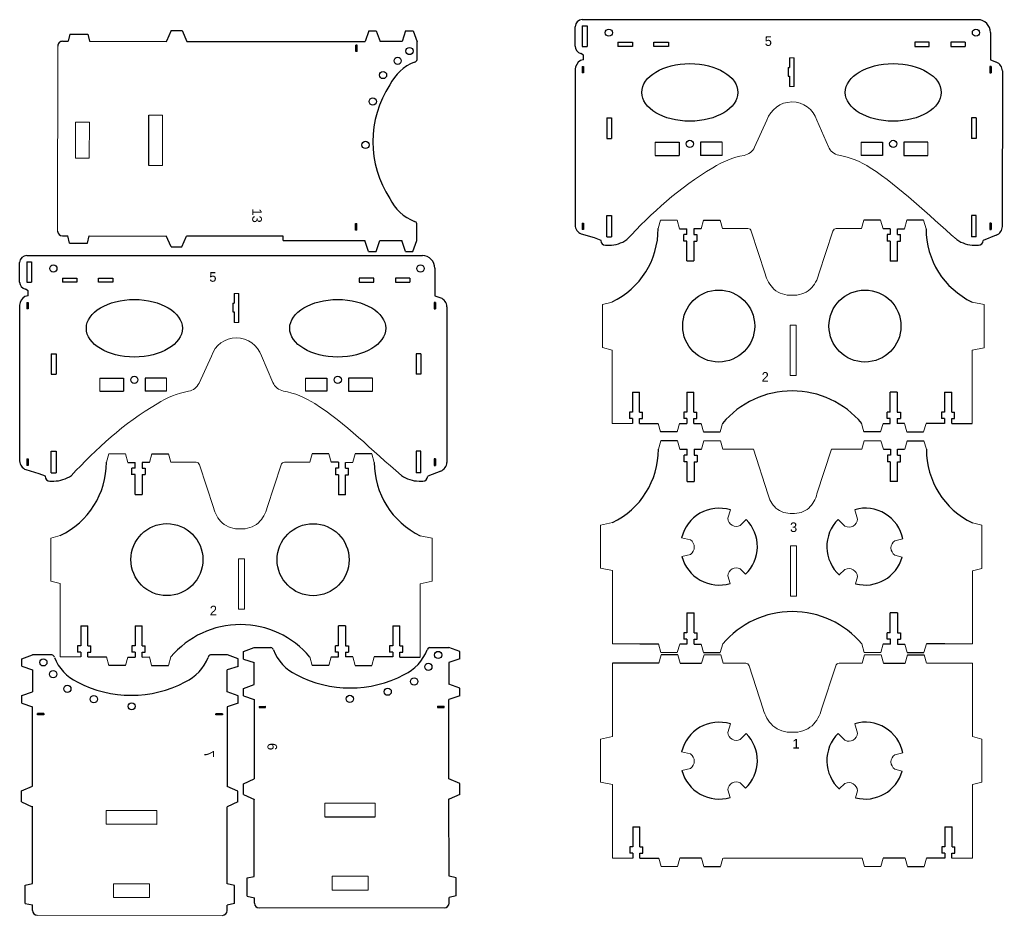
# Model space of a CAD drawing. Header units: millimetres. Extents: x -183 to 711, y -1188576 to 1261.
# Drawn here: x 301.7 to 711.1, y 875.9 to 1249.1 of the extents above; entities that cross this region are included whole.
import ezdxf

# ---------------------------------------------------------------- set-up
doc = ezdxf.new("R2010")
doc.units = ezdxf.units.MM
doc.header["$MEASUREMENT"] = 0
doc.layers.add('Cut', color=7, linetype='Continuous')

msp = doc.modelspace()

# ---------------------------------------------------------------- linework, layer by layer
at = {"color": 0}
for p, q in [((536.13, 1249.09), (700.96, 1249.09)), ((533.13, 1238.03), (533.13, 1246.14)), ((536.13, 1246.52), (538.13, 1246.52)), ((536.13, 1246.52), (536.13, 1237.97)), ((538.13, 1246.52), (538.13, 1237.97)), ((322.56, 1243.11), (321.9, 1240.1)), ((322.56, 1243.11), (330.12, 1243.1)), ((330.12, 1243.1), (330.78, 1240.09)), ((364.86, 1244.63), (362.85, 1240.13)), ((364.86, 1244.63), (369.41, 1244.62)), ((369.41, 1244.62), (371.4, 1240.04)), ((447.14, 1244.45), (445.64, 1239.96)), ((447.14, 1244.45), (450.28, 1244.45)), ((450.28, 1244.45), (451.91, 1239.95)), ((462.5, 1244.43), (461, 1239.93)), ((462.5, 1244.43), (465.63, 1244.42)), ((465.63, 1244.42), (467.26, 1239.92)), ((706.13, 1243.77), (706.13, 1232.35)), ((319.62, 1240.1), (321.9, 1240.1)), ((330.78, 1240.09), (363.03, 1240.05)), ((371.4, 1240.04), (445.64, 1239.96)), ((442.27, 1238.52), (441.77, 1238.52)), ((441.77, 1235.81), (441.77, 1238.52)), ((441.77, 1238.52), (442.27, 1238.52)), ((442.27, 1235.81), (442.27, 1238.52)), ((461, 1239.93), (451.91, 1239.95)), ((467.26, 1232.48), (467.26, 1239.92)), ((536.13, 1237.97), (538.13, 1237.97)), ((550.97, 1239.67), (556.97, 1239.67)), ((550.97, 1239.67), (550.97, 1237.97)), ((556.97, 1237.97), (550.97, 1237.97)), ((556.97, 1239.67), (556.97, 1237.97)), ((565.97, 1237.97), (565.97, 1239.67)), ((565.97, 1239.67), (571.97, 1239.67)), ((571.97, 1237.97), (565.97, 1237.97)), ((571.97, 1239.67), (571.97, 1237.97)), ((674.64, 1239.67), (674.64, 1237.97)), ((680.64, 1239.67), (674.64, 1239.67)), ((674.64, 1237.97), (680.64, 1237.97)), ((680.64, 1237.97), (680.64, 1239.67)), ((695.68, 1239.67), (689.68, 1239.67)), ((689.68, 1239.67), (689.68, 1237.97)), ((689.68, 1237.97), (695.68, 1237.97)), ((695.68, 1239.67), (695.68, 1237.97)), ((442.27, 1235.81), (441.77, 1235.81)), ((536.63, 1234.32), (535.51, 1235.03)), ((536.63, 1232.35), (536.63, 1234.32)), ((622.48, 1233.24), (622.48, 1229.19)), ((624.38, 1221.24), (624.38, 1233.24)), ((533.13, 1228.42), (533.13, 1163.51)), ((536.63, 1232.35), (535.3, 1232.03)), ((536.12, 1229.58), (536.63, 1229.58)), ((536.12, 1229.58), (536.12, 1226.87)), ((536.63, 1229.58), (536.63, 1226.87)), ((621.88, 1229.19), (621.88, 1225.59)), ((621.88, 1229.19), (622.48, 1229.19)), ((706.41, 1229.58), (705.9, 1229.58)), ((705.9, 1229.58), (705.9, 1226.87)), ((706.13, 1232.35), (708.63, 1231.42)), ((706.41, 1229.58), (706.41, 1226.87)), ((536.63, 1226.87), (536.12, 1226.87)), ((621.88, 1225.59), (622.48, 1225.59)), ((622.48, 1225.59), (622.48, 1221.24)), ((705.9, 1226.87), (706.41, 1226.87)), ((711.13, 1227.76), (711.12, 1162.93)), ((624.38, 1221.9), (624.38, 1221.9)), ((355.46, 1188.31), (355.48, 1209.31)), ((546.29, 1208.19), (548.29, 1208.19)), ((546.29, 1208.19), (546.29, 1199.63)), ((548.29, 1208.19), (548.29, 1199.63)), ((700.29, 1208.19), (698.29, 1208.19)), ((698.29, 1208.19), (698.29, 1199.63)), ((700.29, 1208.19), (700.29, 1199.63)), ((546.29, 1199.63), (548.29, 1199.63)), ((566.5, 1198.01), (576.44, 1198.01)), ((576.44, 1198.01), (576.44, 1192.52)), ((594.34, 1198.01), (585.4, 1198.01)), ((585.4, 1198.01), (585.4, 1192.52)), ((652.25, 1198.04), (661.19, 1198.04)), ((661.19, 1198.04), (661.19, 1192.54)), ((680.09, 1198.04), (670.15, 1198.04)), ((670.15, 1198.04), (670.15, 1192.54)), ((700.29, 1199.63), (698.29, 1199.63)), ((566.5, 1192.52), (576.44, 1192.52)), ((594.34, 1192.52), (585.4, 1192.52)), ((661.19, 1192.54), (652.25, 1192.54)), ((670.15, 1192.54), (680.09, 1192.54)), ((546.29, 1167.56), (548.29, 1167.56)), ((546.29, 1158.56), (546.29, 1167.56)), ((548.29, 1167.56), (548.29, 1158.56)), ((700.29, 1167.56), (698.29, 1167.56)), ((698.29, 1167.56), (698.29, 1158.56)), ((700.29, 1158.56), (700.29, 1167.56)), ((441.69, 1161.4), (441.69, 1164.11)), ((441.69, 1164.11), (442.19, 1164.11)), ((442.19, 1161.4), (442.19, 1164.11)), ((467.17, 1157.04), (467.18, 1164.03)), ((536.12, 1164.33), (536.63, 1164.33)), ((536.12, 1164.33), (536.12, 1161.62)), ((536.63, 1164.33), (536.63, 1161.62)), ((586.64, 1165.55), (593.58, 1165.54)), ((660.42, 1165.52), (653.48, 1165.52)), ((678.33, 1165.51), (671.38, 1165.51)), ((706.41, 1164.33), (705.9, 1164.33)), ((705.9, 1164.33), (705.9, 1161.62)), ((706.41, 1164.33), (706.41, 1161.62)), ((319.53, 1158.98), (321.81, 1158.97)), ((322.47, 1155.96), (321.81, 1158.97)), ((330.02, 1155.96), (330.69, 1158.97)), ((330.69, 1158.97), (362.8, 1158.92)), ((364.76, 1154.51), (362.76, 1159.01)), ((369.31, 1154.5), (371.27, 1158.92)), ((411.42, 1158.88), (371.27, 1158.92)), ((411.42, 1157.08), (411.42, 1158.88)), ((442.19, 1161.4), (441.69, 1161.4)), ((535.71, 1159.89), (541.06, 1158.3)), ((536.63, 1161.62), (536.12, 1161.62)), ((576.67, 1161.99), (579.67, 1161.99)), ((578.37, 1156.86), (578.37, 1159.58)), ((579.67, 1159.58), (578.37, 1159.58)), ((579.67, 1159.58), (579.67, 1161.99)), ((582.63, 1161.94), (582.63, 1159.58)), ((585.64, 1161.94), (582.63, 1161.94)), ((582.63, 1159.58), (583.87, 1159.58)), ((583.87, 1159.58), (583.87, 1156.87)), ((664.42, 1162), (661.41, 1162.01)), ((664.42, 1159.54), (663.17, 1159.54)), ((663.17, 1159.54), (663.17, 1156.83)), ((664.42, 1162), (664.42, 1159.54)), ((667.38, 1162), (670.39, 1162.01)), ((667.38, 1159.54), (667.38, 1162)), ((667.38, 1159.54), (668.67, 1159.54)), ((668.67, 1156.82), (668.67, 1159.54)), ((708.57, 1159.31), (703.13, 1157.09)), ((705.9, 1161.62), (706.41, 1161.62)), ((322.47, 1155.96), (330.02, 1155.96)), ((411.42, 1157.08), (445.55, 1157.06)), ((447.05, 1152.56), (445.55, 1157.06)), ((450.18, 1152.56), (451.82, 1157.06)), ((451.82, 1157.06), (460.91, 1157.04)), ((462.4, 1152.53), (460.91, 1157.04)), ((465.54, 1152.53), (467.17, 1157.03)), ((541.06, 1158.3), (543.79, 1157.27)), ((545.78, 1155.09), (547.34, 1155.11)), ((546.29, 1158.56), (548.29, 1158.56)), ((579.67, 1156.87), (578.37, 1156.87)), ((579.67, 1148.57), (579.67, 1156.87)), ((582.65, 1156.87), (582.65, 1148.57)), ((582.65, 1156.87), (583.87, 1156.87)), ((664.39, 1156.83), (663.17, 1156.83)), ((664.39, 1156.83), (664.39, 1148.53)), ((667.38, 1148.53), (667.38, 1156.83)), ((667.38, 1156.83), (668.67, 1156.83)), ((700.29, 1158.56), (698.29, 1158.56)), ((699.52, 1155.11), (701.13, 1155.09)), ((304.69, 1150.83), (469.52, 1150.83)), ((364.76, 1154.51), (369.31, 1154.5)), ((447.05, 1152.56), (450.18, 1152.56)), ((462.4, 1152.53), (465.54, 1152.53)), ((301.7, 1139.76), (301.7, 1147.88)), ((304.69, 1148.25), (306.69, 1148.25)), ((304.69, 1148.25), (304.69, 1139.7)), ((306.69, 1148.25), (306.69, 1139.7)), ((579.67, 1148.57), (582.65, 1148.57)), ((667.38, 1148.53), (664.39, 1148.53)), ((474.7, 1145.51), (474.7, 1134.09)), ((304.69, 1139.7), (306.69, 1139.7)), ((319.53, 1141.4), (325.53, 1141.4)), ((319.53, 1141.4), (319.53, 1139.7)), ((325.53, 1139.7), (319.53, 1139.7)), ((325.53, 1141.4), (325.53, 1139.7)), ((334.53, 1139.7), (334.53, 1141.4)), ((334.53, 1141.4), (340.53, 1141.4)), ((340.53, 1139.7), (334.53, 1139.7)), ((340.53, 1141.4), (340.53, 1139.7)), ((443.21, 1141.4), (443.21, 1139.7)), ((449.21, 1141.4), (443.21, 1141.4)), ((443.21, 1139.7), (449.21, 1139.7)), ((449.21, 1139.7), (449.21, 1141.4)), ((464.24, 1141.4), (458.24, 1141.4)), ((458.24, 1141.4), (458.24, 1139.7)), ((458.24, 1139.7), (464.24, 1139.7)), ((464.24, 1141.4), (464.24, 1139.7)), ((305.19, 1136.05), (304.07, 1136.76)), ((305.19, 1134.09), (305.19, 1136.05)), ((391.05, 1134.97), (391.05, 1130.93)), ((392.95, 1122.97), (392.95, 1134.97)), ((301.7, 1130.16), (301.7, 1065.24)), ((305.19, 1134.09), (303.86, 1133.76)), ((304.69, 1131.31), (305.19, 1131.31)), ((304.69, 1131.31), (304.69, 1128.6)), ((305.19, 1131.31), (305.19, 1128.6)), ((390.45, 1130.93), (390.45, 1127.33)), ((390.45, 1130.93), (391.05, 1130.93)), ((474.97, 1131.31), (474.47, 1131.31)), ((474.47, 1131.31), (474.47, 1128.6)), ((474.7, 1134.09), (477.2, 1133.15)), ((474.97, 1131.31), (474.97, 1128.6)), ((305.19, 1128.6), (304.69, 1128.6)), ((390.45, 1127.33), (391.05, 1127.33)), ((391.05, 1127.33), (391.05, 1122.97)), ((474.47, 1128.6), (474.97, 1128.6)), ((479.69, 1129.49), (479.69, 1064.66)), ((392.95, 1123.63), (392.95, 1123.63)), ((314.85, 1109.92), (316.85, 1109.92)), ((314.85, 1109.92), (314.85, 1101.37)), ((316.85, 1109.92), (316.85, 1101.37)), ((468.85, 1109.92), (466.85, 1109.92)), ((466.85, 1109.92), (466.85, 1101.37)), ((468.85, 1109.92), (468.85, 1101.37)), ((314.85, 1101.37), (316.85, 1101.37)), ((335.06, 1099.75), (345, 1099.75)), ((345, 1099.75), (345, 1094.25)), ((362.91, 1099.75), (353.97, 1099.75)), ((353.97, 1099.75), (353.97, 1094.25)), ((420.81, 1099.77), (429.75, 1099.77)), ((429.75, 1099.77), (429.75, 1094.28)), ((448.66, 1099.77), (438.72, 1099.77)), ((438.72, 1099.77), (438.72, 1094.28)), ((468.85, 1101.37), (466.85, 1101.37)), ((335.06, 1094.25), (345, 1094.25)), ((362.91, 1094.25), (353.97, 1094.25)), ((429.75, 1094.28), (420.81, 1094.28)), ((438.72, 1094.28), (448.66, 1094.28)), ((557.03, 1093.9), (557.03, 1085.6)), ((557.03, 1093.9), (560.02, 1093.9)), ((560.02, 1085.6), (560.02, 1093.9)), ((579.66, 1093.87), (579.66, 1085.57)), ((579.66, 1093.87), (582.65, 1093.87)), ((582.65, 1085.57), (582.65, 1093.87)), ((664.39, 1085.57), (664.39, 1093.87)), ((667.37, 1093.87), (664.39, 1093.87)), ((667.37, 1093.87), (667.37, 1085.57)), ((687.06, 1093.9), (687.06, 1085.6)), ((687.06, 1093.9), (690.04, 1093.9)), ((690.04, 1085.6), (690.04, 1093.9)), ((555.74, 1085.61), (555.74, 1082.89)), ((557.03, 1085.6), (555.74, 1085.6)), ((560.02, 1085.6), (561.23, 1085.6)), ((561.23, 1082.89), (561.23, 1085.6)), ((578.37, 1085.57), (578.37, 1082.86)), ((579.66, 1085.57), (578.37, 1085.57)), ((582.65, 1085.57), (583.87, 1085.57)), ((583.87, 1082.86), (583.87, 1085.57)), ((663.17, 1082.86), (663.17, 1085.57)), ((664.39, 1085.57), (663.17, 1085.57)), ((667.37, 1085.57), (668.66, 1085.57)), ((668.66, 1085.57), (668.66, 1082.86)), ((685.76, 1085.61), (685.76, 1082.89)), ((687.06, 1085.6), (685.76, 1085.6)), ((690.04, 1085.6), (691.26, 1085.6)), ((691.26, 1082.89), (691.26, 1085.6)), ((557.03, 1082.89), (555.74, 1082.89)), ((557.03, 1082.89), (557.03, 1080.9)), ((559.99, 1080.9), (559.99, 1082.89)), ((559.99, 1082.89), (561.23, 1082.89)), ((579.66, 1082.86), (578.37, 1082.86)), ((579.66, 1082.86), (579.66, 1080.88)), ((582.62, 1080.88), (582.62, 1082.86)), ((582.62, 1082.86), (583.87, 1082.86)), ((664.41, 1082.86), (663.17, 1082.86)), ((664.41, 1080.9), (664.41, 1082.86)), ((667.37, 1082.86), (667.37, 1080.91)), ((667.37, 1082.86), (668.66, 1082.86)), ((670.39, 1080.91), (667.37, 1080.91)), ((687.06, 1082.89), (685.76, 1082.89)), ((687.06, 1082.89), (687.06, 1080.9)), ((690.02, 1080.88), (690.02, 1082.89)), ((690.02, 1082.89), (691.26, 1082.89)), ((559.99, 1080.9), (567.73, 1080.9)), ((575.68, 1077.37), (568.73, 1077.37)), ((576.67, 1080.89), (579.66, 1080.89)), ((582.62, 1080.89), (585.64, 1080.89)), ((586.58, 1077.37), (593.58, 1077.38)), ((660.42, 1077.38), (653.48, 1077.38)), ((661.42, 1080.9), (664.41, 1080.9)), ((671.39, 1077.38), (678.34, 1077.38)), ((687.06, 1080.9), (679.33, 1080.9)), ((690.02, 1080.88), (698.52, 1080.86)), ((575.79, 1073.63), (568.86, 1073.62)), ((671.52, 1073.63), (678.46, 1073.63)), ((314.85, 1069.29), (316.85, 1069.29)), ((314.85, 1060.29), (314.85, 1069.29)), ((316.85, 1069.29), (316.85, 1060.29)), ((468.85, 1069.29), (466.85, 1069.29)), ((466.85, 1069.29), (466.85, 1060.29)), ((468.85, 1060.29), (468.85, 1069.29)), ((576.79, 1070.1), (579.79, 1070.1)), ((579.79, 1067.64), (579.79, 1070.1)), ((582.75, 1070.1), (582.75, 1067.64)), ((582.75, 1070.1), (585.75, 1070.1)), ((661.55, 1070.1), (664.46, 1070.1)), ((664.46, 1070.1), (664.46, 1067.64)), ((667.42, 1067.64), (667.42, 1070.1)), ((667.42, 1070.1), (670.42, 1070.1)), ((304.69, 1066.06), (305.19, 1066.06)), ((304.69, 1066.06), (304.69, 1063.35)), ((305.19, 1066.06), (305.19, 1063.35)), ((346.76, 1064.65), (349.76, 1064.65)), ((349.76, 1062.24), (349.76, 1064.65)), ((352.72, 1064.6), (352.72, 1062.24)), ((355.73, 1064.6), (352.72, 1064.6)), ((356.73, 1068.21), (363.67, 1068.21)), ((430.51, 1068.18), (423.58, 1068.18)), ((434.51, 1064.67), (431.51, 1064.67)), ((434.51, 1064.67), (434.51, 1062.2)), ((437.47, 1064.66), (440.48, 1064.67)), ((437.47, 1062.2), (437.47, 1064.66)), ((448.42, 1068.17), (441.48, 1068.17)), ((474.97, 1066.06), (474.47, 1066.06)), ((474.47, 1066.06), (474.47, 1063.35)), ((474.97, 1066.06), (474.97, 1063.35)), ((578.5, 1064.92), (578.5, 1067.64)), ((579.79, 1067.64), (578.5, 1067.64)), ((579.79, 1064.93), (578.5, 1064.93)), ((579.79, 1056.63), (579.79, 1064.93)), ((582.75, 1067.64), (583.99, 1067.64)), ((582.78, 1064.93), (582.78, 1056.63)), ((582.78, 1064.93), (583.99, 1064.93)), ((583.99, 1067.64), (583.99, 1064.93)), ((664.46, 1067.64), (663.22, 1067.64)), ((663.22, 1067.64), (663.22, 1064.93)), ((664.43, 1064.93), (663.22, 1064.93)), ((664.43, 1064.93), (664.43, 1056.63)), ((667.42, 1067.64), (668.71, 1067.64)), ((667.42, 1056.63), (667.42, 1064.93)), ((667.42, 1064.93), (668.71, 1064.93)), ((668.71, 1064.93), (668.71, 1067.64)), ((304.27, 1061.62), (309.62, 1060.03)), ((305.19, 1063.35), (304.69, 1063.35)), ((348.47, 1059.52), (348.47, 1062.24)), ((349.76, 1062.24), (348.47, 1062.24)), ((352.72, 1062.24), (353.96, 1062.24)), ((353.96, 1062.24), (353.96, 1059.53)), ((434.51, 1062.2), (433.27, 1062.2)), ((433.27, 1062.2), (433.27, 1059.49)), ((437.47, 1062.2), (438.76, 1062.2)), ((438.76, 1059.48), (438.76, 1062.2)), ((477.14, 1061.04), (471.7, 1058.83)), ((474.47, 1063.35), (474.97, 1063.35)), ((309.62, 1060.03), (312.35, 1059)), ((314.34, 1056.83), (315.91, 1056.84)), ((314.85, 1060.29), (316.85, 1060.29)), ((349.76, 1059.53), (348.47, 1059.53)), ((349.76, 1051.23), (349.76, 1059.53)), ((352.74, 1059.53), (352.74, 1051.23)), ((352.74, 1059.53), (353.96, 1059.53)), ((434.48, 1059.49), (433.27, 1059.49)), ((434.48, 1059.49), (434.48, 1051.19)), ((437.47, 1051.19), (437.47, 1059.49)), ((437.47, 1059.49), (438.76, 1059.49)), ((468.85, 1060.29), (466.85, 1060.29)), ((468.09, 1056.84), (469.7, 1056.83)), ((579.79, 1056.63), (582.78, 1056.63)), ((667.42, 1056.63), (664.43, 1056.63)), ((349.76, 1051.23), (352.74, 1051.23)), ((437.47, 1051.19), (434.48, 1051.19)), ((579.71, 1001.97), (579.71, 993.67)), ((579.71, 1001.97), (582.69, 1001.97)), ((582.69, 993.67), (582.69, 1001.97)), ((664.43, 993.67), (664.43, 1001.97)), ((667.42, 1001.97), (664.43, 1001.97)), ((665.92, 1001.97), (664.43, 1001.97)), ((667.42, 1001.97), (667.42, 993.67)), ((327.13, 996.56), (327.13, 988.26)), ((327.13, 996.56), (330.11, 996.56)), ((330.11, 988.26), (330.11, 996.56)), ((349.76, 996.53), (349.76, 988.23)), ((349.76, 996.53), (352.74, 996.53)), ((352.74, 988.23), (352.74, 996.53)), ((434.48, 988.23), (434.48, 996.53)), ((437.47, 996.53), (434.48, 996.53)), ((437.47, 996.53), (437.47, 988.23)), ((457.15, 996.56), (457.15, 988.26)), ((457.15, 996.56), (460.13, 996.56)), ((460.13, 988.26), (460.13, 996.56)), ((578.41, 993.67), (578.41, 990.96)), ((579.71, 993.67), (578.41, 993.67)), ((579.71, 990.96), (578.41, 990.96)), ((579.71, 990.96), (579.71, 988.97)), ((582.67, 988.97), (582.67, 990.96)), ((582.67, 990.96), (583.91, 990.96)), ((582.69, 993.67), (583.91, 993.67)), ((583.91, 990.96), (583.91, 993.67)), ((663.21, 990.96), (663.21, 993.67)), ((664.43, 993.67), (663.21, 993.67)), ((664.46, 990.96), (663.21, 990.96)), ((664.46, 988.97), (664.46, 990.96)), ((667.42, 993.67), (668.71, 993.67)), ((667.42, 990.96), (667.42, 988.97)), ((667.42, 990.96), (668.71, 990.96)), ((668.71, 993.68), (668.71, 990.96)), ((325.83, 988.27), (325.83, 985.55)), ((327.13, 988.26), (325.83, 988.26)), ((330.11, 988.26), (331.33, 988.26)), ((331.33, 985.55), (331.33, 988.26)), ((348.47, 988.23), (348.47, 985.52)), ((349.76, 988.23), (348.47, 988.23)), ((352.74, 988.23), (353.96, 988.23)), ((353.96, 985.52), (353.96, 988.23)), ((394.91, 985.86), (399.41, 987.49)), ((399.42, 987.49), (406.41, 987.5)), ((433.26, 985.52), (433.26, 988.23)), ((434.48, 988.23), (433.26, 988.23)), ((437.47, 988.23), (438.76, 988.23)), ((438.76, 988.23), (438.76, 985.52)), ((455.86, 988.27), (455.86, 985.55)), ((457.15, 988.26), (455.86, 988.26)), ((460.13, 988.26), (461.35, 988.26)), ((461.35, 985.55), (461.35, 988.26)), ((472.52, 987.53), (480.55, 987.54)), ((485.05, 985.91), (480.55, 987.54)), ((560.03, 988.98), (567.86, 988.98)), ((579.71, 988.97), (576.71, 988.97)), ((582.67, 988.97), (585.7, 988.97)), ((664.46, 988.97), (661.46, 988.97)), ((667.42, 988.97), (670.52, 988.97)), ((687.1, 988.98), (679.46, 988.98)), ((302.59, 982.83), (307.09, 984.46)), ((302.59, 979.69), (302.59, 982.83)), ((315.12, 984.45), (307.09, 984.46)), ((327.13, 985.55), (325.83, 985.55)), ((327.13, 985.55), (327.13, 983.56)), ((330.09, 983.56), (330.09, 985.55)), ((330.09, 985.55), (331.33, 985.55)), ((330.09, 983.56), (337.83, 983.56)), ((346.76, 983.55), (349.76, 983.55)), ((349.76, 985.52), (348.47, 985.52)), ((349.76, 985.52), (349.76, 983.54)), ((352.72, 983.54), (352.72, 985.52)), ((352.72, 985.52), (353.96, 985.52)), ((352.72, 983.55), (355.73, 983.56)), ((388.22, 984.41), (381.23, 984.42)), ((392.73, 982.78), (388.23, 984.41)), ((392.73, 979.64), (392.73, 982.78)), ((394.91, 982.72), (394.91, 985.86)), ((394.91, 982.72), (399.41, 981.23)), ((431.52, 983.56), (434.51, 983.56)), ((434.51, 985.52), (433.26, 985.52)), ((434.51, 983.56), (434.51, 985.52)), ((437.47, 985.52), (437.47, 983.57)), ((437.47, 985.52), (438.76, 985.52)), ((440.48, 983.57), (437.47, 983.57)), ((457.15, 983.56), (449.42, 983.56)), ((457.15, 985.55), (455.86, 985.55)), ((457.15, 985.55), (457.15, 983.56)), ((460.11, 983.54), (460.11, 985.55)), ((460.11, 985.55), (461.35, 985.55)), ((460.11, 983.54), (468.62, 983.52)), ((485.05, 982.77), (480.55, 981.27)), ((485.05, 982.77), (485.05, 985.91)), ((575.88, 984.46), (568.95, 984.46)), ((586.67, 985.45), (593.62, 985.45)), ((671.52, 985.45), (678.46, 985.45)), ((671.6, 984.46), (678.54, 984.46)), ((302.59, 979.69), (307.09, 978.19)), ((345.78, 980.03), (338.83, 980.03)), ((356.67, 980.04), (363.67, 980.04)), ((392.73, 979.64), (388.22, 978.15)), ((399.43, 972.14), (399.41, 981.23)), ((430.52, 980.04), (423.58, 980.04)), ((441.48, 980.04), (448.44, 980.04)), ((480.55, 981.27), (480.57, 972.18)), ((567.95, 980.94), (548.65, 980.94)), ((576.88, 980.94), (585.85, 980.94)), ((661.64, 980.94), (670.6, 980.94)), ((307.08, 978.19), (307.07, 969.1)), ((388.21, 969.06), (388.22, 978.15)), ((394.93, 970.5), (399.43, 972.14)), ((394.93, 967.37), (394.93, 970.5)), ((485.07, 970.55), (480.57, 972.18)), ((485.07, 967.42), (485.07, 970.55)), ((638.75, 970.86), (638.75, 970.86)), ((302.57, 967.47), (307.07, 969.1)), ((302.57, 964.34), (302.57, 967.47)), ((392.71, 967.42), (388.21, 969.06)), ((392.71, 964.29), (392.71, 967.42)), ((394.93, 967.37), (399.43, 965.87)), ((485.07, 967.42), (480.57, 965.91)), ((302.57, 964.34), (307.07, 962.83)), ((307.07, 929.75), (307.07, 962.83)), ((388.2, 962.79), (388.19, 929.67)), ((392.71, 964.29), (388.2, 962.79)), ((399.43, 965.87), (399.44, 932.75)), ((401.43, 963), (404.14, 963.01)), ((401.43, 963), (401.43, 962.5)), ((401.43, 962.5), (404.14, 962.5)), ((404.14, 962.5), (404.14, 963.01)), ((475.84, 963.04), (475.84, 962.54)), ((475.84, 963.04), (478.55, 963.04)), ((475.84, 962.54), (478.55, 962.54)), ((478.55, 962.54), (478.55, 963.04)), ((480.57, 932.83), (480.57, 965.91)), ((309.09, 959.46), (309.09, 959.96)), ((311.8, 959.96), (309.09, 959.96)), ((311.8, 959.46), (309.09, 959.46)), ((311.8, 959.96), (311.8, 959.46)), ((383.49, 959.42), (383.49, 959.93)), ((386.2, 959.93), (383.49, 959.93)), ((386.2, 959.42), (383.49, 959.42)), ((386.2, 959.93), (386.2, 959.42)), ((302.49, 927.76), (307.07, 929.75)), ((392.61, 927.7), (388.19, 929.67)), ((395.03, 930.78), (399.44, 932.75)), ((395.03, 926.23), (395.03, 930.78)), ((485.15, 930.83), (480.57, 932.83)), ((485.16, 926.28), (485.15, 930.83)), ((302.48, 923.2), (302.49, 927.76)), ((392.61, 923.15), (392.61, 927.7)), ((395.03, 926.23), (399.53, 924.24)), ((485.16, 926.28), (480.66, 924.28)), ((302.48, 923.2), (306.98, 921.2)), ((307.04, 889.13), (307.06, 921.38)), ((392.61, 923.15), (388.1, 921.16)), ((399.47, 892.16), (399.45, 924.27)), ((480.6, 892.21), (480.58, 924.46)), ((388.17, 889.08), (388.19, 921.19)), ((358.8, 913.84), (337.8, 913.85)), ((428.83, 916.92), (449.83, 916.93)), ((557.16, 912.81), (557.16, 904.52)), ((557.16, 912.81), (560.15, 912.81)), ((560.15, 904.52), (560.15, 912.81)), ((687.19, 912.81), (687.19, 904.52)), ((687.19, 912.81), (690.17, 912.81)), ((690.17, 904.52), (690.17, 912.81)), ((555.87, 904.53), (555.87, 901.81)), ((557.16, 904.52), (555.87, 904.52)), ((557.16, 901.81), (555.87, 901.81)), ((557.16, 901.81), (557.16, 899.81)), ((560.12, 899.81), (560.12, 901.81)), ((560.12, 901.81), (561.36, 901.81)), ((560.15, 904.52), (561.36, 904.52)), ((561.36, 901.81), (561.36, 904.52)), ((685.89, 904.53), (685.89, 901.81)), ((687.19, 904.52), (685.89, 904.52)), ((687.19, 901.81), (685.89, 901.81)), ((687.19, 901.81), (687.19, 899.81)), ((690.15, 899.81), (690.15, 901.81)), ((690.15, 901.81), (691.39, 901.81)), ((690.17, 904.52), (691.39, 904.52)), ((691.39, 901.81), (691.39, 904.52)), ((560.12, 899.81), (567.95, 899.81)), ((585.85, 899.81), (576.79, 899.81)), ((670.6, 899.81), (661.54, 899.81)), ((687.19, 899.81), (679.54, 899.81)), ((586.75, 896.29), (593.71, 896.29)), ((671.6, 896.29), (678.54, 896.29)), ((304.03, 888.47), (307.04, 889.13)), ((391.17, 888.42), (388.17, 889.08)), ((396.46, 891.49), (399.47, 892.16)), ((396.47, 883.94), (396.46, 891.49)), ((483.61, 891.54), (480.6, 892.21)), ((483.61, 883.99), (483.61, 891.54)), ((304.02, 880.91), (304.03, 888.47)), ((391.17, 880.86), (391.17, 888.42)), ((304.03, 880.91), (307.03, 880.25)), ((391.17, 880.87), (388.16, 880.21)), ((396.47, 883.95), (399.48, 883.28)), ((399.48, 881), (399.48, 883.28)), ((483.61, 883.99), (480.6, 883.33)), ((480.6, 881.05), (480.6, 883.33)), ((307.04, 877.97), (307.03, 880.25)), ((388.16, 877.92), (388.16, 880.21))]:
    msp.add_line(p, q, dxfattribs=at)
for centre, radius in [((547.18, 1243.67), 1.5), ((700.13, 1243.67), 1.5), ((464.13, 1236.01), 1.5), ((459.2, 1231.95), 1.5), ((453.09, 1226.01), 1.5), ((448.81, 1215.01), 1.5), ((445.8, 1196.9), 1.5), ((580.92, 1197.32), 1.5), ((665.67, 1197.32), 1.5), ((315.75, 1145.4), 1.5), ((468.7, 1145.4), 1.5), ((592.95, 1121.46), 15), ((653.89, 1121.44), 15), ((349.48, 1099.05), 1.5), ((434.23, 1099.05), 1.5), ((363.04, 1024.12), 15), ((423.98, 1024.1), 15), ((311.59, 981.33), 1.5), ((476.05, 984.41), 1.5), ((471.99, 979.48), 1.5), ((315.65, 976.4), 1.5), ((466.05, 973.37), 1.5), ((321.59, 970.29), 1.5), ((455.05, 969.09), 1.5), ((332.59, 966.01), 1.5), ((439.27, 966.09), 1.5), ((348.37, 963.01), 1.5)]:
    msp.add_circle(centre, radius, dxfattribs=at)
for centre, radius, start, end in [((536.13, 1246.1), 2.99, 89.9582, 179.382), ((700.84, 1243.8), 5.29, 359.6859, 88.6867), ((319.61, 1238.1), 2, 89.9345, 179.9345), ((536.31, 1238.11), 3.18, 181.3525, 255.2906), ((466.02, 1232.68), 1.25, 279.2001, 350.8111), ((473.32, 1213.54), 19.26, 111.6356, 154.3029), ((537.87, 1228.03), 4.75, 122.74, 175.2343), ((707.25, 1227.74), 3.88, 0.2779, 69.9542), ((491.77, 1198.22), 42.93, 146.532, 213.4033), ((473.3, 1182.92), 19.26, 205.6352, 248.3025), ((466.02, 1163.85), 1.18, 8.7405, 81.8517), ((537.08, 1163.59), 3.95, 181.2075, 249.6019), ((707.25, 1162.95), 3.88, 290.0458, 359.7221), ((319.53, 1160.98), 2, 179.9417, 269.9417), ((533.82, 1162.02), 33.91, 295.6949, 0), ((713.26, 1161.99), 33.93, 180, 244.2618), ((545.78, 1157.09), 2, 180, 270), ((547.34, 1167.72), 12.6, 270, 305.5478), ((699.52, 1167.71), 12.6, 234.4519, 269.9997), ((701.13, 1157.09), 2, 270, 0), ((304.69, 1147.83), 2.99, 89.9582, 179.382), ((469.4, 1145.53), 5.29, 359.6859, 88.6867), ((304.88, 1139.84), 3.18, 181.3525, 255.2906), ((306.43, 1129.76), 4.75, 122.74, 175.2343), ((475.82, 1129.48), 3.88, 0.2779, 69.9542), ((623.57, 1056.57), 37.85, 39.999, 140), ((533.95, 1070.1), 33.91, 295.6949, 0), ((713.54, 1070.1), 34.08, 180, 244.1033), ((305.65, 1065.33), 3.95, 181.2075, 249.6019), ((303.91, 1064.68), 33.91, 295.6949, 0), ((483.35, 1064.65), 33.93, 180, 244.2618), ((475.81, 1064.68), 3.88, 290.0458, 359.7221), ((314.34, 1058.83), 2, 180, 270), ((315.91, 1069.45), 12.6, 270, 305.5478), ((468.09, 1069.45), 12.6, 234.4519, 269.9997), ((469.7, 1058.83), 2, 270, 0), ((593.08, 1029.54), 16, 72.751, 166.7844), ((654.02, 1029.54), 16, 11.5452, 105.8416), ((593.08, 1029.54), 16, 313.9145, 44.8311), ((654.02, 1029.54), 16, 134.7855, 227.9492), ((593.08, 1029.54), 16, 194.9951, 286.7273), ((654.02, 1029.54), 16, 255.3327, 344.234), ((623.61, 964.65), 37.85, 39.999, 140), ((393.67, 959.23), 37.85, 39.999, 140), ((406.23, 986.33), 1.18, 8.1174, 81.2286), ((472.72, 986.3), 1.25, 99.1579, 170.769), ((314.92, 983.22), 1.25, 9.231, 80.8421), ((334.06, 990.53), 19.26, 201.6666, 244.3338), ((362.34, 990.53), 19.26, 295.6662, 338.3334), ((381.41, 983.25), 1.18, 98.7714, 171.8826), ((425.3, 993.61), 19.26, 201.6666, 244.3338), ((453.58, 993.61), 19.26, 295.6662, 338.3334), ((439.44, 1018.97), 48.28, 242.246, 297.76), ((348.2, 1015.89), 48.28, 242.24, 297.754), ((593.08, 940.38), 16, 72.751, 166.7844), ((654.02, 940.38), 16, 11.5452, 105.8416), ((593.08, 940.38), 16, 313.9145, 44.8311), ((654.02, 940.38), 16, 134.7855, 227.9492), ((593.08, 940.38), 16, 194.9951, 286.7273), ((654.02, 940.38), 16, 255.3327, 344.234), ((401.48, 881), 2, 180.0273, 270.0273), ((478.6, 881.05), 2, 270.0346, 0.0346), ((309.04, 877.97), 2, 179.9654, 269.9654), ((386.16, 877.93), 2, 269.9727, 359.9727)]:
    msp.add_arc(centre, radius, start, end, dxfattribs=at)
for centre in [(580.92, 1218.79), (665.67, 1218.79), (349.48, 1120.52), (434.23, 1120.52)]:
    msp.add_ellipse(centre, major_axis=(-20, 0), ratio=0.6, dxfattribs=at)
at = {"layer": 'Cut', "color": 0, "lineweight": 9}
for p, q in [((622.48, 1233.24), (624.38, 1233.24)), ((624.38, 1221.24), (622.48, 1221.24)), ((361.22, 1209.31), (355.48, 1209.31)), ((361.2, 1188.31), (361.22, 1209.31)), ((325, 1206.35), (324.99, 1191.35)), ((330.74, 1206.34), (325, 1206.35)), ((330.72, 1191.34), (330.74, 1206.34)), ((566.5, 1198.01), (566.5, 1192.52)), ((594.34, 1198.01), (594.34, 1192.52)), ((652.25, 1198.04), (652.25, 1192.54)), ((680.09, 1198.04), (680.09, 1192.54)), ((324.99, 1191.35), (330.72, 1191.34)), ((355.46, 1188.31), (361.2, 1188.31)), ((391.05, 1134.97), (392.95, 1134.97)), ((392.95, 1122.97), (391.05, 1122.97)), ((622.78, 1121.8), (622.78, 1100.81)), ((625.28, 1121.8), (622.78, 1121.8)), ((625.28, 1100.81), (625.28, 1121.8)), ((335.06, 1099.75), (335.06, 1094.25)), ((362.91, 1099.75), (362.91, 1094.25)), ((420.81, 1099.77), (420.81, 1094.28)), ((448.66, 1099.77), (448.66, 1094.28)), ((622.78, 1100.81), (625.28, 1100.81)), ((594.58, 1080.9), (593.58, 1077.38)), ((653.48, 1077.38), (652.48, 1080.9)), ((625.4, 1029.88), (622.9, 1029.88)), ((622.9, 1029.88), (622.9, 1008.88)), ((625.4, 1008.88), (625.4, 1029.88)), ((392.87, 1024.47), (392.87, 1003.47)), ((395.37, 1024.47), (392.87, 1024.47)), ((395.37, 1003.47), (395.37, 1024.47)), ((622.9, 1008.88), (625.4, 1008.88)), ((392.87, 1003.47), (395.37, 1003.47)), ((594.62, 988.98), (593.62, 985.45)), ((653.61, 985.45), (652.61, 988.98)), ((364.67, 983.56), (363.67, 980.04)), ((423.58, 980.04), (422.58, 983.56)), ((428.83, 922.65), (449.83, 922.67)), ((428.83, 916.92), (428.83, 922.65)), ((449.83, 922.67), (449.83, 916.93)), ((337.81, 919.59), (337.8, 913.85)), ((358.81, 919.58), (337.81, 919.59)), ((358.8, 913.84), (358.81, 919.58)), ((594.71, 899.81), (593.71, 896.29)), ((652.7, 899.81), (594.91, 899.81)), ((653.7, 896.29), (652.7, 899.81)), ((355.79, 889.1), (340.79, 889.11)), ((340.79, 889.11), (340.79, 883.37)), ((355.79, 883.37), (355.79, 889.1)), ((431.85, 892.18), (446.85, 892.19)), ((431.85, 886.44), (431.85, 892.18)), ((446.85, 892.19), (446.85, 886.45)), ((446.85, 886.45), (431.85, 886.44)), ((340.79, 883.37), (355.79, 883.37))]:
    msp.add_line(p, q, dxfattribs=at)
for points in [[(575.67, 1165.54), (568.73, 1165.54)], [(345.76, 1068.2), (338.83, 1068.2)], [(575.71, 985.45), (568.86, 985.45)], [(653.61, 985.45), (660.46, 985.45)], [(575.8, 896.29), (568.95, 896.29)], [(653.7, 896.29), (660.55, 896.29)]]:
    msp.add_lwpolyline(points, dxfattribs=at)
for points in [[(317.61, 1238.1), (317.61, 1238.1), (317.53, 1160.98), (317.53, 1160.98)], [(623.43, 1214.79), (618.69, 1214.77), (614.52, 1211.72), (613.07, 1207.21)], [(633.83, 1207.26), (632.36, 1211.77), (628.17, 1214.8), (623.43, 1214.79)], [(613.07, 1207.21), (613.07, 1207.21), (607.91, 1195.96), (607.91, 1195.96)], [(638.63, 1196.15), (638.63, 1196.15), (633.83, 1207.26), (633.83, 1207.26)], [(607.91, 1195.96), (607.1, 1194.18), (605.47, 1192.91), (603.55, 1192.56)], [(643.03, 1192.63), (641.07, 1193), (639.42, 1194.31), (638.63, 1196.15)], [(603.55, 1192.56), (598.89, 1191.7), (594.44, 1189.92), (590.47, 1187.34)], [(656.12, 1187.38), (652.15, 1189.97), (647.69, 1191.76), (643.03, 1192.63)], [(692.19, 1157.46), (679.71, 1168.11), (668.94, 1179.18), (656.12, 1187.38)], [(590.47, 1187.34), (576.66, 1179.39), (564.86, 1168.33), (554.67, 1157.46)], [(567.73, 1162.02), (567.73, 1162.02), (568.73, 1165.54), (568.73, 1165.54)], [(576.67, 1161.99), (576.67, 1161.99), (575.67, 1165.54), (575.67, 1165.54)], [(586.64, 1165.55), (586.64, 1165.55), (585.64, 1161.94), (585.64, 1161.94)], [(593.58, 1165.55), (593.58, 1165.55), (594.58, 1162.02), (594.58, 1162.02)], [(652.48, 1162.02), (652.48, 1162.02), (653.48, 1165.52), (653.48, 1165.52)], [(661.41, 1162.01), (661.41, 1162.01), (660.42, 1165.52), (660.42, 1165.52)], [(671.38, 1165.51), (671.38, 1165.51), (670.39, 1162.01), (670.39, 1162.01)], [(678.33, 1165.51), (678.33, 1165.51), (679.33, 1161.99), (679.33, 1161.99)], [(594.58, 1162.02), (594.58, 1162.02), (605.11, 1162.02), (605.11, 1162.02)], [(605.11, 1162.02), (605.76, 1162.02), (606.34, 1161.61), (606.54, 1160.99)], [(606.54, 1160.99), (606.54, 1160.99), (606.54, 1160.99), (606.54, 1160.99)], [(606.54, 1160.99), (606.54, 1160.99), (612.34, 1143.17), (612.34, 1143.17)], [(634.71, 1143.17), (634.71, 1143.17), (640.52, 1160.99), (640.52, 1160.99)], [(640.52, 1160.99), (640.72, 1161.61), (641.29, 1162.02), (641.94, 1162.02)], [(641.94, 1162.02), (641.94, 1162.02), (652.48, 1162.02), (652.48, 1162.02)], [(612.34, 1143.17), (612.34, 1143.17), (612.34, 1143.17), (612.34, 1143.17)], [(612.34, 1143.17), (612.93, 1140.74), (614.19, 1138.51), (615.99, 1136.77)], [(631.06, 1136.77), (632.86, 1138.51), (634.13, 1140.74), (634.71, 1143.17)], [(615.99, 1136.77), (618.1, 1135.02), (620.79, 1134.13), (623.53, 1134.27)], [(623.53, 1134.27), (626.26, 1134.13), (628.95, 1135.02), (631.06, 1136.77)], [(544.52, 1130.46), (544.52, 1130.46), (548.52, 1131.46), (548.52, 1131.46)], [(544.52, 1112.46), (544.52, 1112.46), (544.52, 1130.46), (544.52, 1130.46)], [(698.52, 1131.42), (698.52, 1131.42), (703.52, 1130.42), (703.52, 1130.42)], [(703.52, 1130.42), (703.52, 1130.42), (703.52, 1112.42), (703.52, 1112.42)], [(392, 1116.52), (387.26, 1116.51), (383.09, 1113.46), (381.64, 1108.94)], [(402.4, 1109), (400.92, 1113.5), (396.74, 1116.53), (392, 1116.52)], [(548.52, 1111.46), (548.52, 1111.46), (544.52, 1112.46), (544.52, 1112.46)], [(548.52, 1080.9), (548.52, 1080.9), (548.52, 1111.46), (548.52, 1111.46)], [(703.52, 1112.42), (703.52, 1112.42), (698.52, 1111.42), (698.52, 1111.42)], [(698.52, 1111.42), (698.52, 1111.42), (698.52, 1080.86), (698.52, 1080.86)], [(381.64, 1108.94), (381.64, 1108.94), (376.48, 1097.69), (376.48, 1097.69)], [(407.2, 1097.88), (407.2, 1097.88), (402.4, 1109), (402.4, 1109)], [(376.48, 1097.69), (375.66, 1095.91), (374.04, 1094.64), (372.11, 1094.29)], [(411.6, 1094.36), (409.64, 1094.73), (407.99, 1096.05), (407.2, 1097.88)], [(372.11, 1094.29), (367.45, 1093.43), (363, 1091.66), (359.03, 1089.07)], [(424.69, 1089.12), (420.71, 1091.7), (416.26, 1093.49), (411.6, 1094.36)], [(460.76, 1059.19), (448.27, 1069.84), (437.51, 1080.92), (424.69, 1089.12)], [(359.03, 1089.07), (345.23, 1081.12), (333.43, 1070.06), (323.24, 1059.19)], [(671.39, 1077.38), (671.39, 1077.38), (670.39, 1080.91), (670.39, 1080.91)], [(557.03, 1080.9), (557.03, 1080.9), (548.52, 1080.9), (548.52, 1080.9)], [(568.73, 1077.37), (568.73, 1077.37), (567.73, 1080.89), (567.73, 1080.89)], [(575.68, 1077.37), (575.68, 1077.37), (576.67, 1080.89), (576.67, 1080.89)], [(586.58, 1077.37), (586.58, 1077.37), (585.64, 1080.89), (585.64, 1080.89)], [(661.42, 1080.9), (661.42, 1080.9), (660.42, 1077.38), (660.42, 1077.38)], [(679.33, 1080.9), (679.33, 1080.9), (678.33, 1077.38), (678.33, 1077.38)], [(567.86, 1070.1), (567.86, 1070.1), (568.86, 1073.62), (568.86, 1073.62)], [(576.79, 1070.1), (576.79, 1070.1), (575.79, 1073.63), (575.79, 1073.63)], [(586.77, 1073.63), (586.77, 1073.63), (585.77, 1070.1), (585.77, 1070.1)], [(586.77, 1073.63), (586.77, 1073.63), (593.71, 1073.63), (593.71, 1073.63)], [(593.71, 1073.63), (593.71, 1073.63), (594.71, 1070.1), (594.71, 1070.1)], [(652.61, 1070.1), (652.61, 1070.1), (653.61, 1073.63), (653.61, 1073.63)], [(653.61, 1073.63), (653.61, 1073.63), (660.55, 1073.63), (660.55, 1073.63)], [(661.55, 1070.1), (661.55, 1070.1), (660.55, 1073.63), (660.55, 1073.63)], [(671.52, 1073.63), (671.52, 1073.63), (670.52, 1070.1), (670.52, 1070.1)], [(678.46, 1073.63), (678.46, 1073.63), (679.46, 1070.1), (679.46, 1070.1)], [(594.71, 1070.1), (594.71, 1070.1), (607.38, 1070.1), (607.38, 1070.1)], [(607.38, 1070.1), (607.38, 1070.1), (613.43, 1051.52), (613.43, 1051.52)], [(633.87, 1051.52), (633.87, 1051.52), (639.93, 1070.1), (639.93, 1070.1)], [(639.93, 1070.1), (639.93, 1070.1), (652.61, 1070.1), (652.61, 1070.1)], [(337.83, 1064.68), (337.83, 1064.68), (338.83, 1068.2), (338.83, 1068.2)], [(346.76, 1064.65), (346.76, 1064.65), (345.76, 1068.2), (345.76, 1068.2)], [(356.73, 1068.21), (356.73, 1068.21), (355.73, 1064.6), (355.73, 1064.6)], [(363.67, 1068.21), (363.67, 1068.21), (364.67, 1064.69), (364.67, 1064.69)], [(364.67, 1064.69), (364.67, 1064.69), (375.21, 1064.69), (375.21, 1064.69)], [(375.21, 1064.69), (375.86, 1064.68), (376.43, 1064.27), (376.63, 1063.65)], [(410.61, 1063.65), (410.81, 1064.27), (411.38, 1064.68), (412.03, 1064.69)], [(412.03, 1064.69), (412.03, 1064.69), (422.58, 1064.69), (422.58, 1064.69)], [(422.58, 1064.69), (422.58, 1064.69), (423.58, 1068.18), (423.58, 1068.18)], [(431.51, 1064.67), (431.51, 1064.67), (430.51, 1068.18), (430.51, 1068.18)], [(441.48, 1068.17), (441.48, 1068.17), (440.48, 1064.67), (440.48, 1064.67)], [(448.42, 1068.17), (448.42, 1068.17), (449.42, 1064.65), (449.42, 1064.65)], [(376.63, 1063.65), (376.63, 1063.65), (376.63, 1063.65), (376.63, 1063.65)], [(376.63, 1063.65), (376.63, 1063.65), (382.44, 1045.83), (382.44, 1045.83)], [(404.8, 1045.83), (404.8, 1045.83), (410.61, 1063.65), (410.61, 1063.65)], [(613.43, 1051.52), (613.96, 1049.27), (615.13, 1047.21), (616.78, 1045.59)], [(630.52, 1045.59), (632.18, 1047.21), (633.34, 1049.27), (633.87, 1051.52)], [(382.44, 1045.83), (382.44, 1045.83), (382.43, 1045.83), (382.43, 1045.83)], [(382.43, 1045.83), (383.02, 1043.4), (384.29, 1041.17), (386.08, 1039.43)], [(401.16, 1039.43), (402.95, 1041.17), (404.22, 1043.4), (404.8, 1045.83)], [(596.76, 1041.34), (596.76, 1041.34), (597.8, 1044.83), (597.8, 1044.83)], [(616.78, 1045.59), (618.71, 1044.01), (621.16, 1043.21), (623.65, 1043.35)], [(623.65, 1043.35), (626.14, 1043.21), (628.59, 1044.01), (630.52, 1045.59)], [(649.65, 1044.93), (649.65, 1044.93), (650.76, 1041.03), (650.76, 1041.03)], [(598.54, 1038.42), (597.49, 1039.03), (596.82, 1040.12), (596.76, 1041.34)], [(604.43, 1040.82), (604.43, 1040.82), (601.96, 1038.34), (601.96, 1038.34)], [(645.57, 1038.03), (645.57, 1038.03), (642.74, 1040.9), (642.74, 1040.9)], [(650.76, 1041.03), (650.7, 1039.82), (650.03, 1038.72), (648.98, 1038.11)], [(386.08, 1039.43), (388.19, 1037.68), (390.88, 1036.79), (393.62, 1036.93)], [(393.62, 1036.93), (396.36, 1036.79), (399.05, 1037.68), (401.16, 1039.43)], [(543.65, 1038.54), (543.65, 1038.54), (548.65, 1039.54), (548.65, 1039.54)], [(543.65, 1020.54), (543.65, 1020.54), (543.65, 1038.54), (543.65, 1038.54)], [(601.96, 1038.34), (600.88, 1037.78), (599.59, 1037.81), (598.54, 1038.42)], [(648.98, 1038.11), (647.93, 1037.51), (646.64, 1037.48), (645.57, 1038.03)], [(698.65, 1039.45), (698.65, 1039.45), (702.65, 1038.45), (702.65, 1038.45)], [(702.65, 1038.45), (702.65, 1038.45), (702.65, 1020.45), (702.65, 1020.45)], [(314.62, 1033.12), (314.62, 1033.12), (318.62, 1034.12), (318.62, 1034.12)], [(314.62, 1015.12), (314.62, 1015.12), (314.62, 1033.12), (314.62, 1033.12)], [(468.62, 1034.08), (468.62, 1034.08), (473.62, 1033.08), (473.62, 1033.08)], [(473.62, 1033.08), (473.62, 1033.08), (473.62, 1015.09), (473.62, 1015.09)], [(577.5, 1033.21), (577.5, 1033.21), (581.16, 1032.33), (581.16, 1032.33)], [(581.16, 1032.33), (582.18, 1031.67), (582.79, 1030.54), (582.79, 1029.33)], [(664.73, 1029.02), (664.73, 1030.23), (665.35, 1031.36), (666.36, 1032.02)], [(666.36, 1032.02), (666.36, 1032.02), (669.68, 1032.79), (669.68, 1032.79)], [(582.79, 1029.33), (582.79, 1028.11), (582.18, 1026.98), (581.16, 1026.33)], [(666.36, 1026.02), (665.35, 1026.68), (664.73, 1027.81), (664.73, 1029.02)], [(581.16, 1026.33), (581.16, 1026.33), (577.62, 1025.4), (577.62, 1025.4)], [(669.41, 1025.19), (669.41, 1025.19), (666.36, 1026.02), (666.36, 1026.02)], [(548.65, 1019.54), (548.65, 1019.54), (543.65, 1020.54), (543.65, 1020.54)], [(548.65, 1018.54), (548.65, 1018.54), (548.65, 1019.54), (548.65, 1019.54)], [(596.76, 1017.32), (596.82, 1018.53), (597.49, 1019.63), (598.54, 1020.23)], [(598.54, 1020.23), (599.59, 1020.84), (600.88, 1020.87), (601.96, 1020.32)], [(601.96, 1020.32), (601.96, 1020.32), (604.18, 1018.01), (604.18, 1018.01)], [(643.21, 1017.74), (643.21, 1017.74), (645.57, 1020.01), (645.57, 1020.01)], [(645.57, 1020.01), (646.64, 1020.57), (647.93, 1020.53), (648.98, 1019.93)], [(648.98, 1019.93), (650.03, 1019.32), (650.7, 1018.22), (650.76, 1017.01)], [(702.65, 1020.45), (702.65, 1020.45), (698.65, 1019.45), (698.65, 1019.45)], [(548.65, 988.98), (548.65, 988.98), (548.65, 1018.54), (548.65, 1018.54)], [(597.68, 1014.22), (597.68, 1014.22), (596.76, 1017.32), (596.76, 1017.32)], [(650.76, 1017.01), (650.76, 1017.01), (649.96, 1014.06), (649.96, 1014.06)], [(698.65, 1019.45), (698.65, 1019.45), (698.65, 988.98), (698.65, 988.98)], [(318.62, 1014.12), (318.62, 1014.12), (314.62, 1015.12), (314.62, 1015.12)], [(318.62, 983.56), (318.62, 983.56), (318.62, 1014.12), (318.62, 1014.12)], [(473.62, 1015.09), (473.62, 1015.09), (468.62, 1014.09), (468.62, 1014.09)], [(468.62, 1014.09), (468.62, 1014.09), (468.62, 983.52), (468.62, 983.52)], [(567.86, 988.98), (567.86, 988.98), (548.65, 988.98), (548.65, 988.98)], [(568.86, 985.45), (568.86, 985.45), (567.86, 988.98), (567.86, 988.98)], [(576.71, 988.97), (576.71, 988.97), (575.71, 985.45), (575.71, 985.45)], [(586.67, 985.45), (586.67, 985.45), (585.7, 988.97), (585.7, 988.97)], [(661.46, 988.98), (661.46, 988.98), (660.46, 985.45), (660.46, 985.45)], [(671.52, 985.45), (671.52, 985.45), (670.52, 988.97), (670.52, 988.97)], [(679.46, 988.98), (679.46, 988.98), (678.46, 985.45), (678.46, 985.45)], [(698.65, 988.98), (698.65, 988.98), (679.46, 988.98), (679.46, 988.98)], [(327.13, 983.56), (327.13, 983.56), (318.62, 983.56), (318.62, 983.56)], [(338.83, 980.03), (338.83, 980.03), (337.83, 983.56), (337.83, 983.56)], [(345.77, 980.03), (345.77, 980.03), (346.76, 983.55), (346.76, 983.55)], [(356.67, 980.04), (356.67, 980.04), (355.73, 983.56), (355.73, 983.56)], [(431.52, 983.56), (431.52, 983.56), (430.52, 980.04), (430.52, 980.04)], [(441.48, 980.04), (441.48, 980.04), (440.48, 983.57), (440.48, 983.57)], [(449.42, 983.56), (449.42, 983.56), (448.42, 980.04), (448.42, 980.04)], [(567.95, 980.93), (567.95, 980.93), (568.95, 984.46), (568.95, 984.46)], [(576.88, 980.94), (576.88, 980.94), (575.88, 984.46), (575.88, 984.46)], [(586.85, 984.46), (586.85, 984.46), (585.85, 980.94), (585.85, 980.94)], [(586.85, 984.46), (586.85, 984.46), (593.79, 984.46), (593.79, 984.46)], [(593.79, 984.46), (593.79, 984.46), (594.79, 980.94), (594.79, 980.94)], [(652.7, 980.94), (652.7, 980.94), (653.7, 984.46), (653.7, 984.46)], [(653.7, 984.46), (653.7, 984.46), (660.64, 984.46), (660.64, 984.46)], [(661.64, 980.94), (661.64, 980.94), (660.64, 984.46), (660.64, 984.46)], [(671.6, 984.46), (671.6, 984.46), (670.6, 980.94), (670.6, 980.94)], [(678.54, 984.46), (678.54, 984.46), (679.54, 980.94), (679.54, 980.94)], [(548.65, 950.38), (548.65, 950.38), (548.65, 980.94), (548.65, 980.94)], [(594.79, 980.94), (594.79, 980.94), (604.19, 980.94), (604.19, 980.94)], [(604.19, 980.94), (604.84, 980.94), (605.41, 980.52), (605.61, 979.9)], [(605.61, 979.9), (605.61, 979.9), (611.5, 961.82), (611.5, 961.82)], [(635.8, 961.82), (635.8, 961.82), (641.69, 979.9), (641.69, 979.9)], [(641.69, 979.9), (641.9, 980.52), (642.47, 980.94), (643.12, 980.94)], [(641.69, 979.9), (641.69, 979.9), (641.69, 979.9), (641.69, 979.9)], [(643.12, 980.94), (643.12, 980.94), (652.7, 980.94), (652.7, 980.94)], [(679.65, 980.94), (679.65, 980.94), (698.65, 980.94), (698.65, 980.94)], [(698.65, 980.94), (698.65, 980.94), (698.65, 950.38), (698.65, 950.38)], [(611.5, 961.82), (612.14, 959.2), (613.51, 956.81), (615.45, 954.94)], [(631.86, 954.94), (633.8, 956.81), (635.17, 959.2), (635.8, 961.82)], [(596.76, 952.17), (596.76, 952.17), (597.8, 955.66), (597.8, 955.66)], [(615.45, 954.94), (617.74, 953.02), (620.67, 952.04), (623.65, 952.19)], [(623.65, 952.19), (626.64, 952.04), (629.56, 953.02), (631.86, 954.94)], [(649.65, 955.77), (649.65, 955.77), (650.76, 951.87), (650.76, 951.87)], [(543.65, 949.38), (543.65, 949.38), (548.65, 950.38), (548.65, 950.38)], [(598.54, 949.26), (597.49, 949.86), (596.82, 950.96), (596.76, 952.17)], [(604.43, 951.66), (604.43, 951.66), (601.96, 949.17), (601.96, 949.17)], [(645.57, 948.87), (645.57, 948.87), (642.74, 951.73), (642.74, 951.73)], [(650.76, 951.87), (650.7, 950.65), (650.03, 949.56), (648.98, 948.95)], [(698.65, 950.38), (698.65, 950.38), (702.65, 949.38), (702.65, 949.38)], [(543.65, 931.38), (543.65, 931.38), (543.65, 949.38), (543.65, 949.38)], [(601.96, 949.17), (600.88, 948.62), (599.59, 948.65), (598.54, 949.26)], [(648.98, 948.95), (647.93, 948.35), (646.64, 948.31), (645.57, 948.87)], [(702.65, 949.38), (702.65, 949.38), (702.65, 931.38), (702.65, 931.38)], [(577.5, 944.05), (577.5, 944.05), (581.16, 943.16), (581.16, 943.16)], [(581.16, 943.16), (582.18, 942.5), (582.79, 941.38), (582.79, 940.16)], [(664.73, 939.86), (664.73, 941.07), (665.35, 942.2), (666.36, 942.86)], [(666.36, 942.86), (666.36, 942.86), (669.68, 943.62), (669.68, 943.62)], [(582.79, 940.16), (582.79, 938.95), (582.18, 937.82), (581.16, 937.16)], [(666.36, 936.86), (665.35, 937.52), (664.73, 938.64), (664.73, 939.86)], [(581.16, 937.16), (581.16, 937.16), (577.62, 936.24), (577.62, 936.24)], [(669.41, 936.03), (669.41, 936.03), (666.36, 936.86), (666.36, 936.86)], [(548.65, 930.38), (548.65, 930.38), (543.65, 931.38), (543.65, 931.38)], [(548.65, 899.81), (548.65, 899.81), (548.65, 930.38), (548.65, 930.38)], [(596.76, 928.15), (596.82, 929.37), (597.49, 930.46), (598.54, 931.07)], [(598.54, 931.07), (599.59, 931.68), (600.88, 931.71), (601.96, 931.15)], [(601.96, 931.15), (601.96, 931.15), (604.18, 928.85), (604.18, 928.85)], [(643.21, 928.58), (643.21, 928.58), (645.57, 930.85), (645.57, 930.85)], [(645.57, 930.85), (646.64, 931.4), (647.93, 931.37), (648.98, 930.76)], [(648.98, 930.76), (650.03, 930.16), (650.7, 929.06), (650.76, 927.85)], [(702.65, 931.38), (702.65, 931.38), (698.65, 930.38), (698.65, 930.38)], [(698.65, 930.38), (698.65, 930.38), (698.65, 899.81), (698.65, 899.81)], [(597.68, 925.05), (597.68, 925.05), (596.76, 928.15), (596.76, 928.15)], [(650.76, 927.85), (650.76, 927.85), (649.96, 924.9), (649.96, 924.9)], [(557.16, 899.81), (557.16, 899.81), (548.65, 899.81), (548.65, 899.81)], [(568.95, 896.29), (568.95, 896.29), (567.95, 899.81), (567.95, 899.81)], [(576.79, 899.81), (576.79, 899.81), (575.79, 896.28), (575.79, 896.28)], [(586.75, 896.29), (586.75, 896.29), (585.79, 899.81), (585.79, 899.81)], [(661.54, 899.81), (661.54, 899.81), (660.55, 896.29), (660.55, 896.29)], [(671.6, 896.28), (671.6, 896.28), (670.6, 899.81), (670.6, 899.81)], [(679.54, 899.81), (679.54, 899.81), (678.54, 896.29), (678.54, 896.29)], [(698.65, 899.81), (698.65, 899.81), (690.15, 899.81), (690.15, 899.81)], [(478.6, 879.05), (478.6, 879.05), (401.48, 879), (401.48, 879)], [(309.03, 875.97), (309.03, 875.97), (386.16, 875.93), (386.16, 875.93)]]:
    msp.add_open_spline(points, degree=3, dxfattribs=at)

# ---------------------------------------------------------------- texts
at = {"color": 0, "char_height": 4, "width": 10.4716, "attachment_point": 1}
for s, insert in [('5', (612.15, 1242.16)), ('5', (380.72, 1143.9)), ('2', (610.84, 1102.24)), ('3', (622.66, 1039.63)), ('2', (380.93, 1004.9)), ('1', (623.7, 949.43))]:
    msp.add_mtext(s, dxfattribs=dict(at, insert=insert))
for s, insert, rotation in [('13', (402.6, 1170.43), 269.9691), ('9', (404.95, 944.71), 90.0309)]:
    msp.add_mtext(s, dxfattribs=dict(at, insert=insert, rotation=rotation))
at = {"color": 0, "extrusion": (0, 0, -1), "insert": (382.69, 941.63), "char_height": 4, "width": 10.4716, "attachment_point": 1, "text_direction": (0.00054, 1, 0)}
msp.add_mtext('7', dxfattribs=at)

doc.saveas('drawing.dxf')
